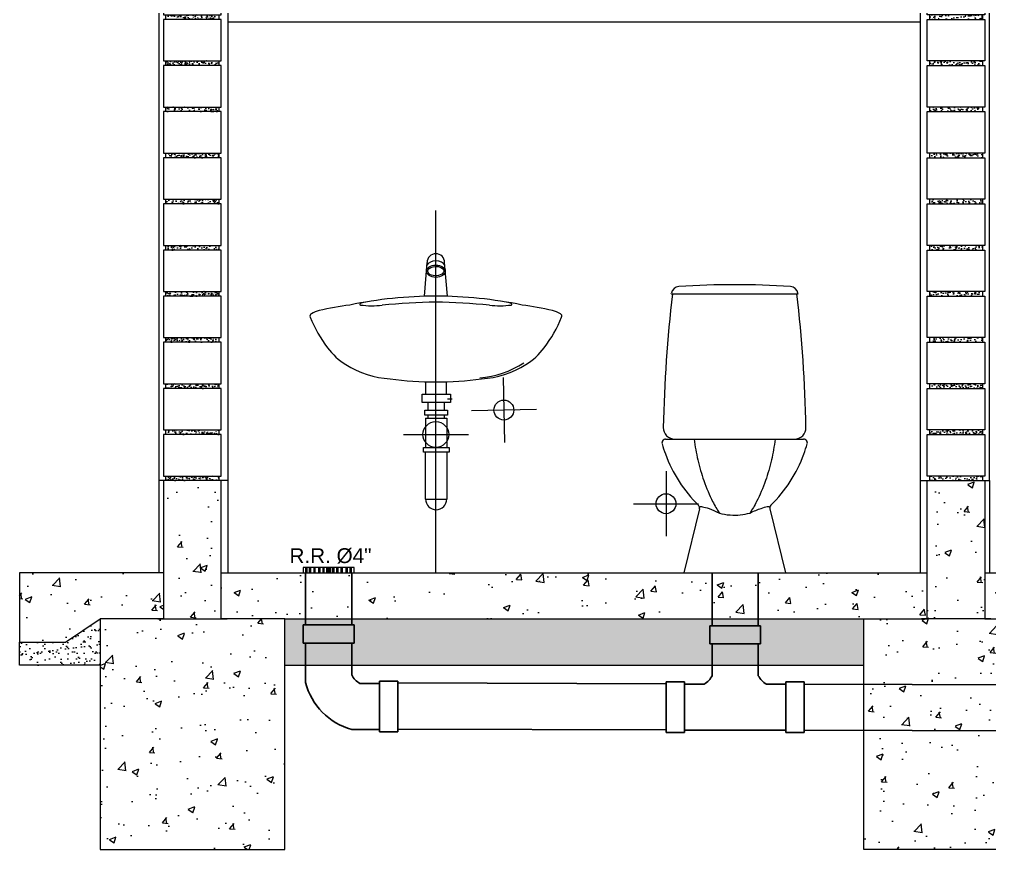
# Model space of a CAD drawing. Header units: metres. Extents: x 0 to 1843, y 1434 to 1492.
# Drawn here: x 1790.517 to 1792.62, y 1481.109 to 1482.909 of the extents above; entities that cross this region are included whole.
import ezdxf

# ---------------------------------------------------------------- set-up
doc = ezdxf.new("R2010")
doc.units = ezdxf.units.M
doc.header["$LTSCALE"] = 0.005
doc.linetypes.add('CONTINUA', pattern=[0])
doc.linetypes.add('TRAZO_Y_PUNTOX2', pattern=[50.8, 25.4, -12.7, 0, -12.7])
for name, color, linetype, lineweight in [('-Achurado', 251, 'Continuous', 5), ('-Acotado', 251, 'Continuous', 5), ('-Corte', 7, 'Continuous', 35), ('-Ladrillo', 34, 'Continuous', 9), ('-Vista', 148, 'Continuous', 9), ('FIC-2ES_LINEA DESAGUE', 6, 'TRAZO_Y_PUNTOX2', 30), ('sanitarios', 134, 'Continuous', 15)]:
    doc.layers.add(name, color=color, linetype=linetype, lineweight=lineweight)
doc.layers.add('00_SOMBRA', color=252, linetype='Continuous')
doc.layers.add('FIC-3IS_TEXTO', color=7, linetype='Continuous')
doc.styles.add('ARIAL', font='arial.ttf')

# ---------------------------------------------------------------- blocks, each defined once
blk = doc.blocks.new('REG 4')
at = {"layer": '00_SOMBRA', "ltscale": 0.1}
for points in [[(-0.004, 0), (-0.004, -0.012), (-0.055, -0.012), (-0.055, 0)], [(-0.0495, 0), (-0.046, 0), (-0.046, -0.012), (-0.0495, -0.012)], [(-0.0409, 0), (-0.0373, 0), (-0.0373, -0.012), (-0.0409, -0.012)], [(-0.0301, 0), (-0.0266, 0), (-0.0266, -0.012), (-0.0301, -0.012)], [(-0.0204, 0), (-0.0169, 0), (-0.0169, -0.012), (-0.0204, -0.012)], [(-0.0121, 0), (-0.0085, 0), (-0.0085, -0.012), (-0.0121, -0.012)], [(-0.0018, 0), (0.0018, 0), (0.0018, -0.012), (-0.0018, -0.012)], [(0.055, 0), (0.055, -0.012), (0.004, -0.012), (0.004, 0)], [(0.0095, 0), (0.013, 0), (0.013, -0.012), (0.0095, -0.012)], [(0.0181, 0), (0.0217, 0), (0.0217, -0.012), (0.0181, -0.012)], [(0.0289, 0), (0.0324, 0), (0.0324, -0.012), (0.0289, -0.012)], [(0.0386, 0), (0.0421, 0), (0.0421, -0.012), (0.0386, -0.012)], [(0.0469, 0), (0.0505, 0), (0.0505, -0.012), (0.0469, -0.012)]]:
    blk.add_lwpolyline(points, close=True, dxfattribs=at)
for points in [[(-0.004, 0), (0.004, 0)], [(-0.004, -0.012), (0.004, -0.012)]]:
    blk.add_lwpolyline(points, dxfattribs=at)
blk = doc.blocks.new('Ladrillo de Canto')
at = {"layer": '-Achurado', "ltscale": 0.009}
h = blk.add_hatch(dxfattribs=at)
h.set_pattern_fill('AR-CONC', color=256, scale=0.0001)
h.paths.add_polyline_path([(0.0575, 0.01), (-0.0575, 0.01), (-0.0575, 0), (0.0575, 0)])
at = {"layer": '-Ladrillo', "lineweight": 5}
for p, q in [((-0.0625, 0.1), (0.0625, 0.1)), ((-0.0625, 0.01), (-0.0625, 0.1)), ((0.0625, 0.1), (0.0625, 0.01)), ((0.0625, 0.01), (-0.0625, 0.01))]:
    blk.add_line(p, q, dxfattribs=at)
blk.add_lwpolyline([(0.0575, 0.01), (-0.0575, 0.01), (-0.0575, 0), (0.0575, 0)], close=True, dxfattribs=at)
blk = doc.blocks.new('*U229')
at = {"layer": '-Acotado', "xscale": -1}
blk.add_blockref('Ladrillo de Canto', (0, -0.05), dxfattribs=at)
blk = doc.blocks.new('*U230')
at = {"layer": '-Acotado', "color": 0, "linetype": 'ByBlock', "lineweight": -2, "transparency": 16777216}
for p in [(0, 1.9), (0, 1.8)]:
    blk.add_blockref('*U229', p, dxfattribs=at)
at = {"layer": '-Acotado', "color": 0, "linetype": 'ByBlock', "lineweight": -2}
for p in [(0, 1.7), (0, 1.6), (0, 1.5), (0, 1.4), (0, 1.3), (0, 1.2), (0, 1.1), (0, 1), (0, 0.9), (0, 0.8), (0, 0.7), (0, 0.6), (0, 0.5), (0, 0.4), (0, 0.3), (0, 0.2), (0, 0.1), (0, 0)]:
    blk.add_blockref('*U229', p, dxfattribs=at)
blk = doc.blocks.new('*U231')
at = {"layer": '-Acotado', "xscale": -1}
blk.add_blockref('Ladrillo de Canto', (0, -0.05), dxfattribs=at)
blk = doc.blocks.new('*U232')
at = {"layer": '-Acotado', "color": 0, "linetype": 'ByBlock', "lineweight": -2, "transparency": 16777216}
for p in [(0, 1.9), (0, 1.8)]:
    blk.add_blockref('*U231', p, dxfattribs=at)
at = {"layer": '-Acotado', "color": 0, "linetype": 'ByBlock', "lineweight": -2}
for p in [(0, 1.7), (0, 1.6), (0, 1.5), (0, 1.4), (0, 1.3), (0, 1.2), (0, 1.1), (0, 1), (0, 0.9), (0, 0.8), (0, 0.7), (0, 0.6), (0, 0.5), (0, 0.4), (0, 0.3), (0, 0.2), (0, 0.1), (0, 0)]:
    blk.add_blockref('*U231', p, dxfattribs=at)

msp = doc.modelspace()

# ---------------------------------------------------------------- hatches: boundary and pattern name
at = {"layer": '-Achurado', "lineweight": 5}
h = msp.add_hatch(dxfattribs=at)
h.set_pattern_fill('AR-SAND', color=256, scale=0.0005)
h.set_pattern_definition([(37.5, (1665.487785, 1413.18279), (-0.0008000156, 0.024470662), [0, -0.019304, 0, -0.02159, 0, -0.0206375]), (7.5, (1665.487785, 1413.18279), (0.022476164, 0.035841255), [0, -0.010414, 0, -0.017399, 0, -0.0066675]), (327.5, (1665.472164, 1413.18279), (0.0395496185, 7.18592e-05), [0, -0.00635, 0, -0.02286, 0, -0.029845]), (317.5, (1665.472164, 1413.18279), (0.038177823, 0.011146466), [0, -0.003175, 0, -0.014986, 0, -0.017145])])
h.paths.add_polyline_path([(1790.69213, 1481.5093), (1790.69213, 1481.6093), (1790.61713, 1481.5593), (1790.51713, 1481.5593), (1790.51713, 1481.5093)])
h = msp.add_hatch(dxfattribs=at)
h.set_pattern_fill('AR-SAND', color=256, scale=0.0005)
h.set_pattern_definition([(37.5, (1667.145893, 1413.18279), (-0.0008000156, 0.024470662), [0, -0.019304, 0, -0.02159, 0, -0.0206375]), (7.5, (1667.145893, 1413.18279), (0.022476164, 0.035841255), [0, -0.010414, 0, -0.017399, 0, -0.0066675]), (327.5, (1667.130272, 1413.18279), (0.0395496185, 7.18592e-05), [0, -0.00635, 0, -0.02286, 0, -0.029845]), (317.5, (1667.13027, 1413.18279), (0.038177823, 0.011146466), [0, -0.003175, 0, -0.014986, 0, -0.017145])])
h.paths.add_polyline_path([(1792.34711, 1481.5093), (1792.34711, 1481.6093), (1791.09213, 1481.6093), (1791.09213, 1481.5093)])
at = {"lineweight": 5, "true_color": 0x636466}
h = msp.add_hatch(dxfattribs=at)
h.set_pattern_fill('AR-CONC', color=251, scale=0.0008)
h.set_pattern_definition([(50, (543.79769, 982.43704), (0.145747735, -0.012751268), [0.01524, -0.16764]), (355, (543.79769, 982.43704), (-0.028194737, 0.152845476), [0.012192, -0.134112467]), (100.451445, (543.80983, 982.43598), (0.117552998, 0.140094202), [0.012952007, -0.142472196]), (46.1842, (543.79769, 982.47768), (0.216863233, -0.033633862), [0.02286, -0.25146]), (96.635558, (543.81576, 982.47488), (0.189923307, 0.1979409), [0.01942802, -0.213708487]), (351.184151, (543.79769, 982.47768), (0.189923307, 0.1979409), [0.018287974, -0.201167786]), (21, (543.818, 982.46752), (0.121291513, -0.081812159), [0.01524, -0.16764]), (326, (543.818, 982.46752), (0.049441623, 0.147350373), [0.012192, -0.134112]), (71.451445, (543.82811, 982.4607), (0.170733135, 0.065538215), [0.012952007, -0.14247195]), (37.5, (543.797685, 982.43704), (0.0024708826, 0.067644031), [0, -0.1324864, 0, -0.136144, 0, -0.13462]), (7.5, (543.797685, 982.43704), (0.05345573, 0.08014446), [0, -0.0776224, 0, -0.1294384, 0, -0.051308]), (327.5, (543.75237, 982.43704), (0.1084724761, -0.0045829952), [0, -0.0508, 0, -0.158496, 0, -0.210312]), (317.5, (543.73205, 982.43704), (0.118503345, 0.020341193), [0, -0.06604, 0, -0.1052576, 0, -0.149352])])
h.paths.add_polyline_path([(1790.82962, 1481.9093), (1790.82962, 1481.6093), (1790.69332, 1481.6093), (1790.69332, 1481.1093), (1791.09213, 1481.1093), (1791.09213, 1481.6093), (1790.95462, 1481.6093), (1790.95462, 1481.9093)])
h = msp.add_hatch(dxfattribs=at)
h.set_pattern_fill('AR-CONC', color=251, scale=0.0008)
h.set_pattern_definition([(50, (544.65578, 982.43704), (0.145747735, -0.012751268), [0.01524, -0.16764]), (355, (544.65578, 982.43704), (-0.028194737, 0.152845476), [0.012192, -0.134112467]), (100.451445, (544.66793, 982.43598), (0.117552998, 0.140094202), [0.012952007, -0.142472196]), (46.1842, (544.65578, 982.47768), (0.216863233, -0.033633862), [0.02286, -0.25146]), (96.635558, (544.67385, 982.47488), (0.189923307, 0.1979409), [0.01942802, -0.213708487]), (351.184151, (544.65578, 982.47768), (0.189923307, 0.1979409), [0.018287974, -0.201167786]), (21, (544.6761, 982.46752), (0.121291513, -0.081812159), [0.01524, -0.16764]), (326, (544.6761, 982.46752), (0.049441623, 0.147350373), [0.012192, -0.134112]), (71.451445, (544.68621, 982.4607), (0.170733135, 0.065538215), [0.012952007, -0.14247195]), (37.5, (544.65578, 982.43704), (0.0024708826, 0.067644031), [0, -0.1324864, 0, -0.136144, 0, -0.13462]), (7.5, (544.65578, 982.43704), (0.05345573, 0.08014446), [0, -0.0776224, 0, -0.1294384, 0, -0.051308]), (327.5, (544.61047, 982.43704), (0.1084724761, -0.0045829952), [0, -0.0508, 0, -0.158496, 0, -0.210312]), (317.5, (544.59015, 982.43704), (0.118503345, 0.020341193), [0, -0.06604, 0, -0.1052576, 0, -0.149352])])
h.paths.add_polyline_path([(1792.60962, 1481.9093), (1792.60962, 1481.6093), (1792.74592, 1481.6093), (1792.74592, 1481.1093), (1792.34711, 1481.1093), (1792.34711, 1481.6093), (1792.48462, 1481.6093), (1792.48462, 1481.9093)])
h = msp.add_hatch(dxfattribs=at)
h.set_pattern_fill('AR-CONC', color=251, scale=0.0008)
h.set_pattern_definition([(50, (580.33933, 986.01523), (0.145747735, -0.012751268), [0.01524, -0.16764]), (355, (580.33933, 986.01523), (-0.028194737, 0.152845476), [0.012192, -0.134112467]), (100.451445, (580.35147, 986.01416), (0.117552998, 0.140094202), [0.012952007, -0.142472196]), (46.1842, (580.33933, 986.05587), (0.216863233, -0.033633862), [0.02286, -0.25146]), (96.635558, (580.3574, 986.05306), (0.189923307, 0.1979409), [0.01942802, -0.213708487]), (351.184151, (580.33933, 986.05587), (0.189923307, 0.1979409), [0.018287974, -0.201167786]), (21, (580.35965, 986.0457), (0.121291513, -0.081812159), [0.01524, -0.16764]), (326, (580.35965, 986.0457), (0.049441623, 0.147350373), [0.012192, -0.134112]), (71.451445, (580.36975, 986.03889), (0.170733135, 0.065538215), [0.012952007, -0.14247195]), (37.5, (580.339327, 986.015225), (0.0024708826, 0.067644031), [0, -0.1324864, 0, -0.136144, 0, -0.13462]), (7.5, (580.33933, 986.015225), (0.05345573, 0.08014446), [0, -0.0776224, 0, -0.1294384, 0, -0.051308]), (327.5, (580.294013, 986.015225), (0.1084724761, -0.0045829952), [0, -0.0508, 0, -0.158496, 0, -0.210312]), (317.5, (580.27369, 986.015225), (0.118503345, 0.020341193), [0, -0.06604, 0, -0.1052576, 0, -0.149352])])
h.paths.add_polyline_path([(1790.82962, 1481.7093), (1790.51713, 1481.7093), (1790.51713, 1481.5593), (1790.61713, 1481.5593), (1790.69213, 1481.6093), (1790.82962, 1481.6093)])
h = msp.add_hatch(dxfattribs=at)
h.set_pattern_fill('AR-CONC', color=251, scale=0.0008)
h.set_pattern_definition([(50, (1667.14589, 1413.18279), (0.14574774, -0.01275127), [0.01524, -0.16764]), (355, (1667.1459, 1413.18279), (-0.02819474, 0.15284548), [0.012192, -0.13411247]), (100.45144, (1667.15804, 1413.18173), (0.117553, 0.1400942), [0.012952, -0.1424722]), (46.1842, (1667.1459, 1413.22343), (0.21686323, -0.03363386), [0.02286, -0.25146]), (96.63556, (1667.16396, 1413.22063), (0.1899233, 0.1979409), [0.01942802, -0.2137085]), (351.18415, (1667.1459, 1413.22343), (0.1899233, 0.1979409), [0.01828797, -0.2011678]), (21, (1667.16621, 1413.21327), (0.12129151, -0.08181216), [0.01524, -0.16764]), (326, (1667.16621, 1413.21327), (0.04944162, 0.14735037), [0.012192, -0.134112]), (71.45144, (1667.17632, 1413.20645), (0.17073314, 0.06553822), [0.012952, -0.14247195]), (37.5, (1667.145893, 1413.18279), (0.002470883, 0.067644031), [0, -0.1324864, 0, -0.136144, 0, -0.13462]), (7.5, (1667.14589, 1413.18279), (0.05345573, 0.08014446), [0, -0.0776224, 0, -0.1294384, 0, -0.051308]), (327.5, (1667.10058, 1413.18279), (0.108472476, -0.004582995), [0, -0.0508, 0, -0.158496, 0, -0.210312]), (317.5, (1667.08026, 1413.18279), (0.118503345, 0.02034119), [0, -0.06604, 0, -0.1052576, 0, -0.149352])])
h.paths.add_polyline_path([(1792.48462, 1481.6093), (1792.48462, 1481.7093), (1790.95462, 1481.7093), (1790.95462, 1481.6093)])
h = msp.add_hatch(dxfattribs=at)
h.set_pattern_fill('AR-CONC', color=251, scale=0.0008)
h.set_pattern_definition([(50, (1668.7959, 1413.18279), (0.14574774, -0.01275127), [0.01524, -0.16764]), (355, (1668.7959, 1413.18279), (-0.02819474, 0.15284548), [0.012192, -0.13411247]), (100.45144, (1668.80805, 1413.18173), (0.117553, 0.1400942), [0.012952, -0.1424722]), (46.1842, (1668.7959, 1413.22343), (0.21686323, -0.03363386), [0.02286, -0.25146]), (96.63556, (1668.81398, 1413.22063), (0.1899233, 0.1979409), [0.01942802, -0.2137085]), (351.18415, (1668.7959, 1413.22343), (0.1899233, 0.1979409), [0.01828797, -0.2011678]), (21, (1668.81622, 1413.21327), (0.12129151, -0.08181216), [0.01524, -0.16764]), (326, (1668.81622, 1413.21327), (0.04944162, 0.14735037), [0.012192, -0.134112]), (71.45144, (1668.82633, 1413.20645), (0.17073314, 0.06553822), [0.012952, -0.14247195]), (37.5, (1668.795904, 1413.18279), (0.002470883, 0.067644031), [0, -0.1324864, 0, -0.136144, 0, -0.13462]), (7.5, (1668.795904, 1413.18279), (0.05345573, 0.08014446), [0, -0.0776224, 0, -0.1294384, 0, -0.051308]), (327.5, (1668.75059, 1413.18279), (0.108472476, -0.004582995), [0, -0.0508, 0, -0.158496, 0, -0.210312]), (317.5, (1668.73027, 1413.18279), (0.118503345, 0.02034119), [0, -0.06604, 0, -0.1052576, 0, -0.149352])])
h.paths.add_polyline_path([(1794.13463, 1481.6093), (1794.13463, 1481.7093), (1792.60962, 1481.7093), (1792.60962, 1481.6093)])

# ---------------------------------------------------------------- linework, layer by layer
at = {"layer": '-Achurado', "lineweight": 5}
msp.add_line((1791.09213, 1481.5093), (1792.34711, 1481.5093), dxfattribs=at)
msp.add_lwpolyline([(1790.69213, 1481.5093), (1790.51713, 1481.5093), (1790.51713, 1481.5593)], dxfattribs=at)
at = {"layer": '-Corte', "lineweight": 5, "ltscale": 0.009}
for p, q in [((1790.95462, 1481.7093), (1792.48462, 1481.7093)), ((1792.60962, 1481.7093), (1794.13463, 1481.7093)), ((1790.81713, 1481.6093), (1790.96713, 1481.6093)), ((1791.09213, 1481.6093), (1792.34711, 1481.6093)), ((1792.62211, 1481.6093), (1792.47211, 1481.6093))]:
    msp.add_line(p, q, dxfattribs=at)
for points in [[(1790.69213, 1481.1093), (1791.09213, 1481.1093), (1791.09213, 1481.6093), (1790.95462, 1481.6093), (1790.95462, 1481.9093), (1790.82962, 1481.9093), (1790.82962, 1481.6093), (1790.69213, 1481.6093), (1790.69213, 1481.1093)], [(1792.74711, 1481.1093), (1792.34711, 1481.1093), (1792.34711, 1481.6093), (1792.48462, 1481.6093), (1792.48462, 1481.9093), (1792.60962, 1481.9093), (1792.60962, 1481.6093), (1792.74711, 1481.6093), (1792.74711, 1481.1093)], [(1790.82962, 1481.7093), (1790.51713, 1481.7093), (1790.51713, 1481.5593), (1790.61713, 1481.5593), (1790.69213, 1481.6093)]]:
    msp.add_lwpolyline(points, dxfattribs=at)
at = {"layer": '-Vista', "lineweight": 5}
for p, q in [((1790.81962, 1483.93655), (1790.81962, 1481.9093)), ((1790.96962, 1481.9093), (1790.96962, 1483.93655)), ((1792.61962, 1481.9093), (1792.61962, 1483.93588)), ((1792.46962, 1481.9093), (1792.46962, 1483.71718))]:
    msp.add_line(p, q, dxfattribs=at)
for points in [[(1790.82962, 1481.9093), (1790.81962, 1481.9093), (1790.81962, 1481.7093)], [(1790.96962, 1481.7093), (1790.96962, 1481.9093), (1790.95462, 1481.9093)], [(1792.46962, 1481.7093), (1792.46962, 1481.9093), (1792.48462, 1481.9093)], [(1792.60962, 1481.9093), (1792.61962, 1481.9093), (1792.61962, 1481.7093)]]:
    msp.add_lwpolyline(points, dxfattribs=at)
at = {"lineweight": 5}
msp.add_line((1790.96962, 1482.9043), (1792.46961, 1482.9043), dxfattribs=at)
at = {"layer": 'FIC-2ES_LINEA DESAGUE', "color": 175, "linetype": 'CONTINUA', "lineweight": 30, "ltscale": 0.5, "true_color": 0x4554a5}
for p, q in [((1791.24246, 1481.59636), (1791.13222, 1481.59636)), ((1791.13222, 1481.59636), (1791.13222, 1481.55668)), ((1791.24246, 1481.55668), (1791.24246, 1481.59636)), ((1792.1235, 1481.59478), (1792.01327, 1481.59478)), ((1792.01327, 1481.59478), (1792.01327, 1481.5551)), ((1792.1235, 1481.5551), (1792.1235, 1481.59478)), ((1791.13734, 1481.55668), (1791.13734, 1481.47168)), ((1791.23734, 1481.55668), (1791.23734, 1481.48798)), ((1792.01838, 1481.5551), (1792.01838, 1481.4951)), ((1792.01838, 1481.5551), (1792.01838, 1481.4864)), ((1792.11838, 1481.5551), (1792.11838, 1481.4864)), ((1792.11838, 1481.5551), (1792.11838, 1481.4951)), ((1791.29734, 1481.46968), (1791.25497, 1481.46968)), ((1791.29734, 1481.4748), (1791.33702, 1481.4748)), ((1791.29734, 1481.36456), (1791.29734, 1481.4748)), ((1791.33702, 1481.4748), (1791.33702, 1481.36456)), ((1791.9187, 1481.47322), (1791.9187, 1481.36298)), ((1791.95838, 1481.47322), (1791.9187, 1481.47322)), ((1791.95838, 1481.36298), (1791.95838, 1481.47322)), ((1791.95838, 1481.4681), (1792.00075, 1481.4681)), ((1792.17838, 1481.4681), (1792.13602, 1481.4681)), ((1792.17838, 1481.47322), (1792.21806, 1481.47322)), ((1792.17838, 1481.36298), (1792.17838, 1481.47322)), ((1792.21806, 1481.47322), (1792.21806, 1481.36298)), ((1791.23734, 1481.36968), (1791.29734, 1481.36968)), ((1791.33702, 1481.36456), (1791.29734, 1481.36456)), ((1791.9187, 1481.36298), (1791.95838, 1481.36298)), ((1792.21806, 1481.36298), (1792.17838, 1481.36298))]:
    msp.add_line(p, q, dxfattribs=at)
for points in [[(1791.13734, 1481.59636), (1791.13734, 1481.7093)], [(1791.23734, 1481.59636), (1791.23734, 1481.7093)], [(1792.01838, 1481.59478), (1792.01838, 1481.7093)], [(1792.11838, 1481.59478), (1792.11838, 1481.7093)], [(1791.13222, 1481.55668), (1791.24246, 1481.55668)], [(1792.01327, 1481.5551), (1792.1235, 1481.5551)], [(1791.33702, 1481.4706), (1791.9187, 1481.46883)], [(1792.21806, 1481.46792), (1792.91995, 1481.46578)], [(1791.33702, 1481.3706), (1791.9187, 1481.36883)], [(1792.17838, 1481.3681), (1791.95838, 1481.3681)], [(1792.21806, 1481.36792), (1792.91995, 1481.36578)]]:
    msp.add_lwpolyline(points, dxfattribs=at)
for centre, radius, start, end in [((1791.27503, 1481.50665), 0.04206, 206.35384, 241.51787), ((1791.98069, 1481.50507), 0.04206, 298.48213, 333.64616), ((1792.15607, 1481.50507), 0.04206, 206.35384, 241.51787), ((1791.27503, 1481.50665), 0.14206, 194.25049, 254.61497)]:
    msp.add_arc(centre, radius, start, end, dxfattribs=at)
at = {"layer": 'sanitarios', "lineweight": 5}
for p, q in [((1791.41962, 1481.7093), (1791.41962, 1482.49485)), ((1791.39465, 1482.3089), (1791.40068, 1482.38234)), ((1791.44458, 1482.3089), (1791.43856, 1482.38234)), ((1791.92971, 1482.31415), (1791.92996, 1482.31547)), ((1791.92971, 1482.31415), (1791.92996, 1482.31547)), ((1791.92971, 1482.31415), (1791.92996, 1482.31547)), ((1791.92971, 1482.31415), (1791.92996, 1482.31547)), ((1791.92971, 1482.31415), (1791.92996, 1482.31547)), ((1791.92971, 1482.31415), (1791.92996, 1482.31547)), ((1791.92971, 1482.31415), (1791.92996, 1482.31547)), ((1791.92971, 1482.31415), (1791.92996, 1482.31547)), ((1791.92971, 1482.31415), (1791.92996, 1482.31547)), ((1791.92971, 1482.31415), (1791.92996, 1482.31547)), ((1791.92971, 1482.31415), (1791.92996, 1482.31547)), ((1791.92971, 1482.31415), (1791.92996, 1482.31547)), ((1791.92971, 1482.31415), (1791.92996, 1482.31547)), ((1791.92971, 1482.31415), (1791.92996, 1482.31547)), ((1791.92971, 1482.31415), (1791.92996, 1482.31547)), ((1791.92971, 1482.31415), (1791.92996, 1482.31547)), ((1791.92971, 1482.31415), (1791.92996, 1482.31547)), ((1791.92971, 1482.31415), (1791.92996, 1482.31547)), ((1791.92971, 1482.31415), (1791.92996, 1482.31547)), ((1791.92971, 1482.31415), (1791.92996, 1482.31547)), ((1791.92971, 1482.31415), (1791.92996, 1482.31547)), ((1791.92971, 1482.31415), (1791.93221, 1482.31415)), ((1791.92971, 1482.31415), (1791.93221, 1482.31415)), ((1791.92971, 1482.31415), (1791.93221, 1482.31415)), ((1791.92971, 1482.31415), (1791.93221, 1482.31415)), ((1791.92971, 1482.31415), (1791.93221, 1482.31415)), ((1791.92971, 1482.31415), (1791.93221, 1482.31415)), ((1791.92971, 1482.31415), (1791.93221, 1482.31415)), ((1791.92971, 1482.31415), (1791.93221, 1482.31415)), ((1791.92971, 1482.31415), (1791.93221, 1482.31415)), ((1791.92971, 1482.31415), (1791.93221, 1482.31415)), ((1791.92971, 1482.31415), (1791.93221, 1482.31415)), ((1791.92971, 1482.31415), (1791.93221, 1482.31415)), ((1791.92971, 1482.31415), (1791.93221, 1482.31415)), ((1791.92971, 1482.31415), (1791.93221, 1482.31415)), ((1791.92971, 1482.31415), (1791.93221, 1482.31415)), ((1791.92971, 1482.31415), (1791.93221, 1482.31415)), ((1791.92971, 1482.31415), (1791.93221, 1482.31415)), ((1791.92971, 1482.31415), (1791.93221, 1482.31415)), ((1791.92971, 1482.31415), (1791.93221, 1482.31415)), ((1791.92971, 1482.31415), (1791.93221, 1482.31415)), ((1791.92971, 1482.31415), (1791.93221, 1482.31415)), ((1791.93221, 1482.31415), (1792.2021, 1482.31415)), ((1791.93221, 1482.31415), (1792.2021, 1482.31415)), ((1791.93221, 1482.31415), (1792.2021, 1482.31415)), ((1791.93221, 1482.31415), (1792.2021, 1482.31415)), ((1791.93221, 1482.31415), (1792.2021, 1482.31415)), ((1791.93221, 1482.31415), (1792.2021, 1482.31415)), ((1791.93221, 1482.31415), (1792.2021, 1482.31415)), ((1791.93221, 1482.31415), (1792.2021, 1482.31415)), ((1791.93221, 1482.31415), (1792.2021, 1482.31415)), ((1791.93221, 1482.31415), (1792.2021, 1482.31415)), ((1791.93221, 1482.31415), (1792.2021, 1482.31415)), ((1791.93221, 1482.31415), (1792.2021, 1482.31415)), ((1791.93221, 1482.31415), (1792.2021, 1482.31415)), ((1791.93221, 1482.31415), (1792.2021, 1482.31415)), ((1791.93221, 1482.31415), (1792.2021, 1482.31415)), ((1791.93221, 1482.31415), (1792.2021, 1482.31415)), ((1791.93221, 1482.31415), (1792.2021, 1482.31415)), ((1791.93221, 1482.31415), (1792.2021, 1482.31415)), ((1791.93221, 1482.31415), (1792.2021, 1482.31415)), ((1791.93221, 1482.31415), (1792.2021, 1482.31415)), ((1791.93221, 1482.31415), (1792.2021, 1482.31415)), ((1792.2021, 1482.31415), (1792.20459, 1482.31415)), ((1792.2021, 1482.31415), (1792.20459, 1482.31415)), ((1792.2021, 1482.31415), (1792.20459, 1482.31415)), ((1792.2021, 1482.31415), (1792.20459, 1482.31415)), ((1792.2021, 1482.31415), (1792.20459, 1482.31415)), ((1792.2021, 1482.31415), (1792.20459, 1482.31415)), ((1792.2021, 1482.31415), (1792.20459, 1482.31415)), ((1792.2021, 1482.31415), (1792.20459, 1482.31415)), ((1792.2021, 1482.31415), (1792.20459, 1482.31415)), ((1792.2021, 1482.31415), (1792.20459, 1482.31415)), ((1792.2021, 1482.31415), (1792.20459, 1482.31415)), ((1792.2021, 1482.31415), (1792.20459, 1482.31415)), ((1792.2021, 1482.31415), (1792.20459, 1482.31415)), ((1792.2021, 1482.31415), (1792.20459, 1482.31415)), ((1792.2021, 1482.31415), (1792.20459, 1482.31415)), ((1792.2021, 1482.31415), (1792.20459, 1482.31415)), ((1792.2021, 1482.31415), (1792.20459, 1482.31415)), ((1792.2021, 1482.31415), (1792.20459, 1482.31415)), ((1792.2021, 1482.31415), (1792.20459, 1482.31415)), ((1792.2021, 1482.31415), (1792.20459, 1482.31415)), ((1792.2021, 1482.31415), (1792.20459, 1482.31415)), ((1792.20459, 1482.31415), (1792.20434, 1482.31547)), ((1792.20459, 1482.31415), (1792.20434, 1482.31547)), ((1792.20459, 1482.31415), (1792.20434, 1482.31547)), ((1792.20459, 1482.31415), (1792.20434, 1482.31547)), ((1792.20459, 1482.31415), (1792.20434, 1482.31547)), ((1792.20459, 1482.31415), (1792.20434, 1482.31547)), ((1792.20459, 1482.31415), (1792.20434, 1482.31547)), ((1792.20459, 1482.31415), (1792.20434, 1482.31547)), ((1792.20459, 1482.31415), (1792.20434, 1482.31547)), ((1792.20459, 1482.31415), (1792.20434, 1482.31547)), ((1792.20459, 1482.31415), (1792.20434, 1482.31547)), ((1792.20459, 1482.31415), (1792.20434, 1482.31547)), ((1792.20459, 1482.31415), (1792.20434, 1482.31547)), ((1792.20459, 1482.31415), (1792.20434, 1482.31547)), ((1792.20459, 1482.31415), (1792.20434, 1482.31547)), ((1792.20459, 1482.31415), (1792.20434, 1482.31547)), ((1792.20459, 1482.31415), (1792.20434, 1482.31547)), ((1792.20459, 1482.31415), (1792.20434, 1482.31547)), ((1792.20459, 1482.31415), (1792.20434, 1482.31547)), ((1792.20459, 1482.31415), (1792.20434, 1482.31547)), ((1792.20459, 1482.31415), (1792.20434, 1482.31547)), ((1791.39749, 1482.12371), (1791.39749, 1482.09703)), ((1791.44174, 1482.12371), (1791.44174, 1482.09703)), ((1791.56565, 1482.13275), (1791.56851, 1481.99189)), ((1791.38972, 1482.09703), (1791.45101, 1482.09703)), ((1791.38972, 1482.07861), (1791.38972, 1482.09703)), ((1791.39471, 1482.09703), (1791.44602, 1482.09703)), ((1791.45101, 1482.09703), (1791.45101, 1482.07861)), ((1791.45101, 1482.07861), (1791.38972, 1482.07861)), ((1791.40241, 1482.07861), (1791.40241, 1482.06204)), ((1791.43818, 1482.06204), (1791.43818, 1482.07861)), ((1791.44482, 1482.0863), (1791.45514, 1482.0863)), ((1791.39599, 1482.06204), (1791.44455, 1482.06204)), ((1791.39599, 1482.05095), (1791.39599, 1482.06204)), ((1791.44455, 1482.06204), (1791.44455, 1482.05095)), ((1791.63751, 1482.06375), (1791.49665, 1482.06089)), ((1791.44455, 1482.05095), (1791.39599, 1482.05095)), ((1791.39729, 1482.04505), (1791.44329, 1482.04505)), ((1791.39729, 1482.04505), (1791.39729, 1481.98138)), ((1791.40241, 1482.05095), (1791.40241, 1482.04505)), ((1791.40241, 1482.04505), (1791.43818, 1482.04505)), ((1791.43818, 1482.04505), (1791.43818, 1482.05095)), ((1791.44329, 1482.04505), (1791.44329, 1481.98138)), ((1791.34917, 1482.0093), (1791.49006, 1482.0093)), ((1791.91763, 1481.99918), (1792.21667, 1481.99918)), ((1791.91763, 1481.99918), (1792.21667, 1481.99918)), ((1791.91763, 1481.99918), (1792.21667, 1481.99918)), ((1791.91763, 1481.99918), (1792.21667, 1481.99918)), ((1791.91763, 1481.99918), (1792.21667, 1481.99918)), ((1791.91763, 1481.99918), (1792.21667, 1481.99918)), ((1791.91763, 1481.99918), (1792.21667, 1481.99918)), ((1791.91763, 1481.99918), (1792.21667, 1481.99918)), ((1791.91763, 1481.99918), (1792.21667, 1481.99918)), ((1791.91763, 1481.99918), (1792.21667, 1481.99918)), ((1791.91763, 1481.99918), (1792.21667, 1481.99918)), ((1791.91763, 1481.99918), (1792.21667, 1481.99918)), ((1791.91763, 1481.99918), (1792.21667, 1481.99918)), ((1791.91763, 1481.99918), (1792.21667, 1481.99918)), ((1791.91763, 1481.99918), (1792.21667, 1481.99918)), ((1791.91763, 1481.99918), (1792.21667, 1481.99918)), ((1791.91763, 1481.99918), (1792.21667, 1481.99918)), ((1791.91763, 1481.99918), (1792.21667, 1481.99918)), ((1791.91763, 1481.99918), (1792.21667, 1481.99918)), ((1791.91763, 1481.99918), (1792.21667, 1481.99918)), ((1791.91763, 1481.99918), (1792.21667, 1481.99918)), ((1791.39255, 1481.98138), (1791.44838, 1481.98138)), ((1791.39255, 1481.97125), (1791.39255, 1481.98138)), ((1791.44838, 1481.97125), (1791.39255, 1481.97125)), ((1791.39729, 1481.86929), (1791.39729, 1481.97125)), ((1791.44329, 1481.97125), (1791.44329, 1481.86929)), ((1791.44838, 1481.98138), (1791.44838, 1481.97125)), ((1791.91838, 1481.92963), (1791.91838, 1481.78874)), ((1791.39729, 1481.86929), (1791.44329, 1481.86929)), ((1791.84794, 1481.85919), (1791.98883, 1481.85919)), ((1791.99073, 1481.84821), (1791.9572, 1481.7093)), ((1791.99073, 1481.84821), (1791.9572, 1481.7093)), ((1791.99073, 1481.84821), (1791.9572, 1481.7093)), ((1791.99073, 1481.84821), (1791.9572, 1481.7093)), ((1791.99073, 1481.84821), (1791.9572, 1481.7093)), ((1791.99073, 1481.84821), (1791.9572, 1481.7093)), ((1791.99073, 1481.84821), (1791.9572, 1481.7093)), ((1791.99073, 1481.84821), (1791.9572, 1481.7093)), ((1791.99073, 1481.84821), (1791.9572, 1481.7093)), ((1791.99073, 1481.84821), (1791.9572, 1481.7093)), ((1791.99073, 1481.84821), (1791.9572, 1481.7093)), ((1791.99073, 1481.84821), (1791.9572, 1481.7093)), ((1791.99073, 1481.84821), (1791.9572, 1481.7093)), ((1791.99073, 1481.84821), (1791.9572, 1481.7093)), ((1791.99073, 1481.84821), (1791.9572, 1481.7093)), ((1791.99073, 1481.84821), (1791.9572, 1481.7093)), ((1791.99073, 1481.84821), (1791.9572, 1481.7093)), ((1791.99073, 1481.84821), (1791.9572, 1481.7093)), ((1791.99073, 1481.84821), (1791.9572, 1481.7093)), ((1791.99073, 1481.84821), (1791.9572, 1481.7093)), ((1791.99073, 1481.84821), (1791.9572, 1481.7093)), ((1792.14357, 1481.84821), (1792.1771, 1481.7093)), ((1792.14357, 1481.84821), (1792.1771, 1481.7093)), ((1792.14357, 1481.84821), (1792.1771, 1481.7093)), ((1792.14357, 1481.84821), (1792.1771, 1481.7093)), ((1792.14357, 1481.84821), (1792.1771, 1481.7093)), ((1792.14357, 1481.84821), (1792.1771, 1481.7093)), ((1792.14357, 1481.84821), (1792.1771, 1481.7093)), ((1792.14357, 1481.84821), (1792.1771, 1481.7093)), ((1792.14357, 1481.84821), (1792.1771, 1481.7093)), ((1792.14357, 1481.84821), (1792.1771, 1481.7093)), ((1792.14357, 1481.84821), (1792.1771, 1481.7093)), ((1792.14357, 1481.84821), (1792.1771, 1481.7093)), ((1792.14357, 1481.84821), (1792.1771, 1481.7093)), ((1792.14357, 1481.84821), (1792.1771, 1481.7093)), ((1792.14357, 1481.84821), (1792.1771, 1481.7093)), ((1792.14357, 1481.84821), (1792.1771, 1481.7093)), ((1792.14357, 1481.84821), (1792.1771, 1481.7093)), ((1792.14357, 1481.84821), (1792.1771, 1481.7093)), ((1792.14357, 1481.84821), (1792.1771, 1481.7093)), ((1792.14357, 1481.84821), (1792.1771, 1481.7093)), ((1792.14357, 1481.84821), (1792.1771, 1481.7093))]:
    msp.add_line(p, q, dxfattribs=at)
for centre, radius in [((1791.56708, 1482.06232), 0.0216), ((1791.41962, 1482.0093), 0.028), ((1791.91838, 1481.85919), 0.0216)]:
    msp.add_circle(centre, radius, dxfattribs=at)
for centre, radius, start, end in [((1791.41962, 1482.38234), 0.01894, 0, 180), ((1791.41962, 1481.39785), 0.91144, 90, 101.81954), ((1791.41962, 1481.39785), 0.91144, 78.18046, 90), ((1791.34022, 1481.51178), 0.78556, 97.84987, 102.75627), ((1791.25628, 1482.29152), 0.00148, 173.21332, 262.92337), ((1791.2558, 1482.29157), 0.001, 121.31197, 173.21332), ((1791.27, 1482.26824), 0.02831, 97.65264, 121.31197), ((1791.28222, 1482.50048), 0.21205, 262.92337, 275.74656), ((1791.44273, 1480.9055), 1.39099, 90.95199, 95.74656), ((1791.39651, 1480.9055), 1.39099, 84.25344, 89.04801), ((1791.55702, 1482.50048), 0.21205, 264.25344, 277.07663), ((1791.56924, 1482.26824), 0.02831, 58.68803, 82.34736), ((1791.58296, 1482.29152), 0.00148, 277.07663, 6.78668), ((1791.58343, 1482.29157), 0.001, 6.78668, 58.68803), ((1791.49902, 1481.51178), 0.78556, 77.24373, 82.15013), ((1791.15162, 1482.2663), 0.005, 111.19461, 208.51945), ((1791.40996, 1482.36807), 0.28263, 201.62597, 217.18618), ((1791.1905, 1482.19629), 0.08504, 106.20621, 118.58404), ((1791.42927, 1482.36807), 0.28263, 322.81382, 338.37403), ((1791.64874, 1482.19629), 0.08504, 61.41596, 73.79379), ((1791.68762, 1482.2663), 0.005, 331.48055, 68.80539), ((1791.3043, 1482.28791), 0.15, 217.18618, 237.92766), ((1791.53494, 1482.28791), 0.15, 302.07234, 322.81382), ((1791.33265, 1482.33316), 0.2034, 237.92766, 266.61993), ((1791.4985, 1482.33484), 0.2034, 274.54342, 303.23569), ((1791.50658, 1482.33316), 0.2034, 273.38007, 302.07234), ((1791.41962, 1482.85348), 0.73011, 262.21028, 277.78972), ((1791.42029, 1481.86929), 0.023, 180, 0)]:
    msp.add_arc(centre, radius, start, end, dxfattribs=at)
msp.add_ellipse((1791.41962, 1482.3634), major_axis=(0.02049, 0), ratio=0.6528661, dxfattribs=at)
msp.add_ellipse((1791.41962, 1482.37221), major_axis=(0.02049, 0), ratio=0.6528661, start_param=0.3250067, end_param=2.816586, dxfattribs=at)
for points, knots in [([(1791.43711, 1482.3634), (1791.43711, 1482.36709), (1791.43262, 1482.37166), (1791.41796, 1482.37474), (1791.40905, 1482.37267), (1791.39903, 1482.36358), (1791.4028, 1482.35614), (1791.42427, 1482.35125), (1791.4367, 1482.35754), (1791.43711, 1482.36313), (1791.43711, 1482.36326), (1791.43711, 1482.3634)], [0, 0, 0, 0, 1.2587127, 1.2587127, 2.5174253, 2.5174253, 4.3767842, 4.3767842, 6.2361431, 6.2361431, 6.2831853, 6.2831853, 6.2831853, 6.2831853]), ([(1792.19211, 1482.31416), (1792.1921, 1482.31416), (1792.19209, 1482.31416), (1792.19209, 1482.31415), (1792.19209, 1482.31415), (1792.1921, 1482.31414), (1792.19211, 1482.31414)], [1, 1, 1, 1, 2, 2, 2, 3, 3, 3, 3]), ([(1792.19211, 1482.31416), (1792.1921, 1482.31416), (1792.19209, 1482.31416), (1792.19209, 1482.31415), (1792.19209, 1482.31415), (1792.1921, 1482.31414), (1792.19211, 1482.31414)], [1, 1, 1, 1, 2, 2, 2, 3, 3, 3, 3]), ([(1791.94427, 1481.99918), (1791.94427, 1481.99919), (1791.94427, 1481.99919), (1791.94426, 1481.99919), (1791.94425, 1481.99919), (1791.94425, 1481.99919), (1791.94425, 1481.99918), (1791.94425, 1481.99917), (1791.94425, 1481.99917), (1791.94426, 1481.99917), (1791.94427, 1481.99917), (1791.94427, 1481.99917), (1791.94427, 1481.99918)], [0, 0, 0, 0, 1, 1, 1, 2, 2, 2, 3, 3, 3, 4, 4, 4, 4]), ([(1791.94427, 1481.99918), (1791.94427, 1481.99919), (1791.94427, 1481.99919), (1791.94426, 1481.99919), (1791.94425, 1481.99919), (1791.94425, 1481.99919), (1791.94425, 1481.99918), (1791.94425, 1481.99917), (1791.94425, 1481.99917), (1791.94426, 1481.99917), (1791.94427, 1481.99917), (1791.94427, 1481.99917), (1791.94427, 1481.99918)], [0, 0, 0, 0, 1, 1, 1, 2, 2, 2, 3, 3, 3, 4, 4, 4, 4]), ([(1792.19005, 1481.99919), (1792.19004, 1481.99919), (1792.19003, 1481.99919), (1792.19003, 1481.99918), (1792.19003, 1481.99917), (1792.19004, 1481.99917), (1792.19005, 1481.99917)], [1, 1, 1, 1, 2, 2, 2, 3, 3, 3, 3]), ([(1792.19005, 1481.99919), (1792.19004, 1481.99919), (1792.19003, 1481.99919), (1792.19003, 1481.99918), (1792.19003, 1481.99917), (1792.19004, 1481.99917), (1792.19005, 1481.99917)], [1, 1, 1, 1, 2, 2, 2, 3, 3, 3, 3]), ([(1791.99181, 1481.85264), (1791.99181, 1481.85265), (1791.99181, 1481.85265), (1791.9918, 1481.85265), (1791.99179, 1481.85265), (1791.99179, 1481.85265), (1791.99179, 1481.85264), (1791.99179, 1481.85264), (1791.99179, 1481.85263), (1791.9918, 1481.85263), (1791.99181, 1481.85263), (1791.99181, 1481.85264), (1791.99181, 1481.85264)], [0, 0, 0, 0, 1, 1, 1, 2, 2, 2, 3, 3, 3, 4, 4, 4, 4]), ([(1791.99181, 1481.85264), (1791.99181, 1481.85265), (1791.99181, 1481.85265), (1791.9918, 1481.85265), (1791.99179, 1481.85265), (1791.99179, 1481.85265), (1791.99179, 1481.85264), (1791.99179, 1481.85264), (1791.99179, 1481.85263), (1791.9918, 1481.85263), (1791.99181, 1481.85263), (1791.99181, 1481.85264), (1791.99181, 1481.85264)], [0, 0, 0, 0, 1, 1, 1, 2, 2, 2, 3, 3, 3, 4, 4, 4, 4]), ([(1792.14251, 1481.85264), (1792.14251, 1481.85265), (1792.14251, 1481.85265), (1792.1425, 1481.85265), (1792.1425, 1481.85265), (1792.14249, 1481.85265), (1792.14249, 1481.85264), (1792.14249, 1481.85264), (1792.1425, 1481.85263), (1792.1425, 1481.85263), (1792.14251, 1481.85263), (1792.14251, 1481.85264), (1792.14251, 1481.85264)], [0, 0, 0, 0, 1, 1, 1, 2, 2, 2, 3, 3, 3, 4, 4, 4, 4]), ([(1792.14251, 1481.85264), (1792.14251, 1481.85265), (1792.14251, 1481.85265), (1792.1425, 1481.85265), (1792.1425, 1481.85265), (1792.14249, 1481.85265), (1792.14249, 1481.85264), (1792.14249, 1481.85264), (1792.1425, 1481.85263), (1792.1425, 1481.85263), (1792.14251, 1481.85263), (1792.14251, 1481.85264), (1792.14251, 1481.85264)], [0, 0, 0, 0, 1, 1, 1, 2, 2, 2, 3, 3, 3, 4, 4, 4, 4])]:
    msp.add_open_spline(points, degree=3, knots=knots, dxfattribs=at)
for points in [[(1791.94645, 1482.33012), (1791.93826, 1482.32957), (1791.93147, 1482.32355), (1791.92996, 1482.31547)], [(1792.18785, 1482.33012), (1792.10748, 1482.33547), (1792.02683, 1482.33547), (1791.94645, 1482.33012)], [(1792.20434, 1482.31547), (1792.20284, 1482.32355), (1792.19605, 1482.32957), (1792.18785, 1482.33012)], [(1791.93221, 1482.31415), (1791.9209, 1482.21802), (1791.91435, 1482.1214), (1791.91257, 1482.02462)], [(1792.19211, 1482.31415), (1792.19211, 1482.31416), (1792.19211, 1482.31416), (1792.19211, 1482.31416)], [(1792.19211, 1482.31415), (1792.19211, 1482.31416), (1792.19211, 1482.31416), (1792.19211, 1482.31416)], [(1792.19211, 1482.31414), (1792.19211, 1482.31414), (1792.19211, 1482.31415), (1792.19211, 1482.31415)], [(1792.19211, 1482.31414), (1792.19211, 1482.31414), (1792.19211, 1482.31415), (1792.19211, 1482.31415)], [(1792.22173, 1482.02462), (1792.21995, 1482.1214), (1792.2134, 1482.21802), (1792.2021, 1482.31415)], [(1791.91257, 1482.02462), (1791.91245, 1482.01792), (1791.91503, 1482.01144), (1791.91973, 1482.00666)], [(1792.21458, 1482.00666), (1792.21928, 1482.01144), (1792.22186, 1482.01792), (1792.22173, 1482.02462)], [(1791.91126, 1481.99601), (1791.90975, 1481.99402), (1791.90926, 1481.99143), (1791.90994, 1481.98902)], [(1791.90994, 1481.98902), (1791.91202, 1481.9816), (1791.91439, 1481.97426), (1791.91703, 1481.96702)], [(1791.90994, 1481.98902), (1791.91202, 1481.9816), (1791.91439, 1481.97426), (1791.91703, 1481.96702)], [(1791.91763, 1481.99918), (1791.91513, 1481.99918), (1791.91277, 1481.99801), (1791.91126, 1481.99601)], [(1791.91973, 1482.00666), (1791.92443, 1482.00187), (1791.93085, 1481.99918), (1791.93756, 1481.99918)], [(1791.97932, 1481.99918), (1791.98139, 1481.98377), (1791.9841, 1481.96877), (1791.98745, 1481.9542)], [(1792.15498, 1481.99918), (1792.15292, 1481.98377), (1792.1502, 1481.96877), (1792.14685, 1481.9542)], [(1792.19006, 1481.99918), (1792.19006, 1481.99919), (1792.19005, 1481.99919), (1792.19005, 1481.99919)], [(1792.19006, 1481.99918), (1792.19006, 1481.99919), (1792.19005, 1481.99919), (1792.19005, 1481.99919)], [(1792.19005, 1481.99917), (1792.19005, 1481.99917), (1792.19006, 1481.99917), (1792.19006, 1481.99918)], [(1792.19005, 1481.99917), (1792.19005, 1481.99917), (1792.19006, 1481.99917), (1792.19006, 1481.99918)], [(1792.19674, 1481.99918), (1792.20346, 1481.99918), (1792.20987, 1482.00187), (1792.21458, 1482.00666)], [(1792.22304, 1481.99601), (1792.22153, 1481.99801), (1792.21917, 1481.99918), (1792.21667, 1481.99918)], [(1792.21727, 1481.96701), (1792.21991, 1481.97426), (1792.22228, 1481.9816), (1792.22437, 1481.98902)], [(1792.22437, 1481.98902), (1792.22504, 1481.99143), (1792.22456, 1481.99402), (1792.22304, 1481.99601)], [(1791.91703, 1481.96702), (1791.93236, 1481.9251), (1791.95679, 1481.88711), (1791.98857, 1481.85578)], [(1791.91703, 1481.96702), (1791.93236, 1481.9251), (1791.95679, 1481.88711), (1791.98857, 1481.85578)], [(1791.98745, 1481.9542), (1791.99102, 1481.93873), (1791.99532, 1481.92358), (1792.00033, 1481.90922)], [(1792.14685, 1481.9542), (1792.14329, 1481.93873), (1792.13898, 1481.92358), (1792.13397, 1481.90922)], [(1792.14573, 1481.85578), (1792.17752, 1481.88711), (1792.20195, 1481.9251), (1792.21727, 1481.96701)], [(1792.00033, 1481.90922), (1792.00584, 1481.89346), (1792.01269, 1481.87757), (1792.01947, 1481.86423)], [(1792.13397, 1481.90922), (1792.12846, 1481.89346), (1792.12162, 1481.87757), (1792.11483, 1481.86423)], [(1792.01947, 1481.86423), (1792.02415, 1481.85504), (1792.02901, 1481.84664), (1792.03408, 1481.83903)], [(1792.11483, 1481.86423), (1792.11015, 1481.85505), (1792.10529, 1481.84664), (1792.10022, 1481.83903)], [(1791.99073, 1481.84821), (1791.99138, 1481.85093), (1791.99057, 1481.85381), (1791.98857, 1481.85578)], [(1791.99165, 1481.852), (1791.99191, 1481.85312), (1791.99395, 1481.85341), (1791.99767, 1481.85272)], [(1791.99767, 1481.85272), (1792.00109, 1481.85209), (1792.00582, 1481.85066), (1792.0116, 1481.84852)], [(1792.0116, 1481.84852), (1792.01809, 1481.84612), (1792.02576, 1481.8429), (1792.03408, 1481.83903)], [(1792.10022, 1481.83903), (1792.10933, 1481.84325), (1792.11764, 1481.8467), (1792.12449, 1481.84915)], [(1792.12449, 1481.84915), (1792.13005, 1481.85114), (1792.13452, 1481.8524), (1792.13766, 1481.85286)], [(1792.13766, 1481.85286), (1792.14064, 1481.85331), (1792.14231, 1481.85301), (1792.14264, 1481.85208)], [(1792.14573, 1481.85578), (1792.14374, 1481.85381), (1792.14292, 1481.85093), (1792.14357, 1481.84821)], [(1792.03408, 1481.83903), (1792.04123, 1481.8369), (1792.04912, 1481.83548), (1792.05741, 1481.83485)], [(1792.05741, 1481.83485), (1792.0647, 1481.8343), (1792.07211, 1481.83437), (1792.07935, 1481.83506)], [(1792.07935, 1481.83506), (1792.08675, 1481.83577), (1792.0938, 1481.83711), (1792.10022, 1481.83903)]]:
    msp.add_open_spline(points, degree=3, dxfattribs=at)

# ---------------------------------------------------------------- block references
at = {"layer": '-Acotado', "lineweight": 5}
msp.add_blockref('*U232', (1790.89212, 1481.9593), dxfattribs=at)
at = {"layer": '-Acotado', "lineweight": 5, "xscale": -1}
msp.add_blockref('*U230', (1792.54712, 1481.9593), dxfattribs=at)
at = {"layer": 'FIC-2ES_LINEA DESAGUE', "color": 175, "lineweight": 30, "ltscale": 0.5, "true_color": 0x4554a5, "xscale": -1}
msp.add_blockref('REG 4', (1791.18733, 1481.72127), dxfattribs=at)

# ---------------------------------------------------------------- texts
at = {"layer": 'FIC-3IS_TEXTO', "color": 175, "lineweight": 20, "true_color": 0x4554a5, "style": 'ARIAL'}
msp.add_text('R.R. Ø4"', height=0.032075, rotation=0.05293, dxfattribs=at).set_placement((1791.10245, 1481.7305))

doc.saveas('drawing.dxf')
